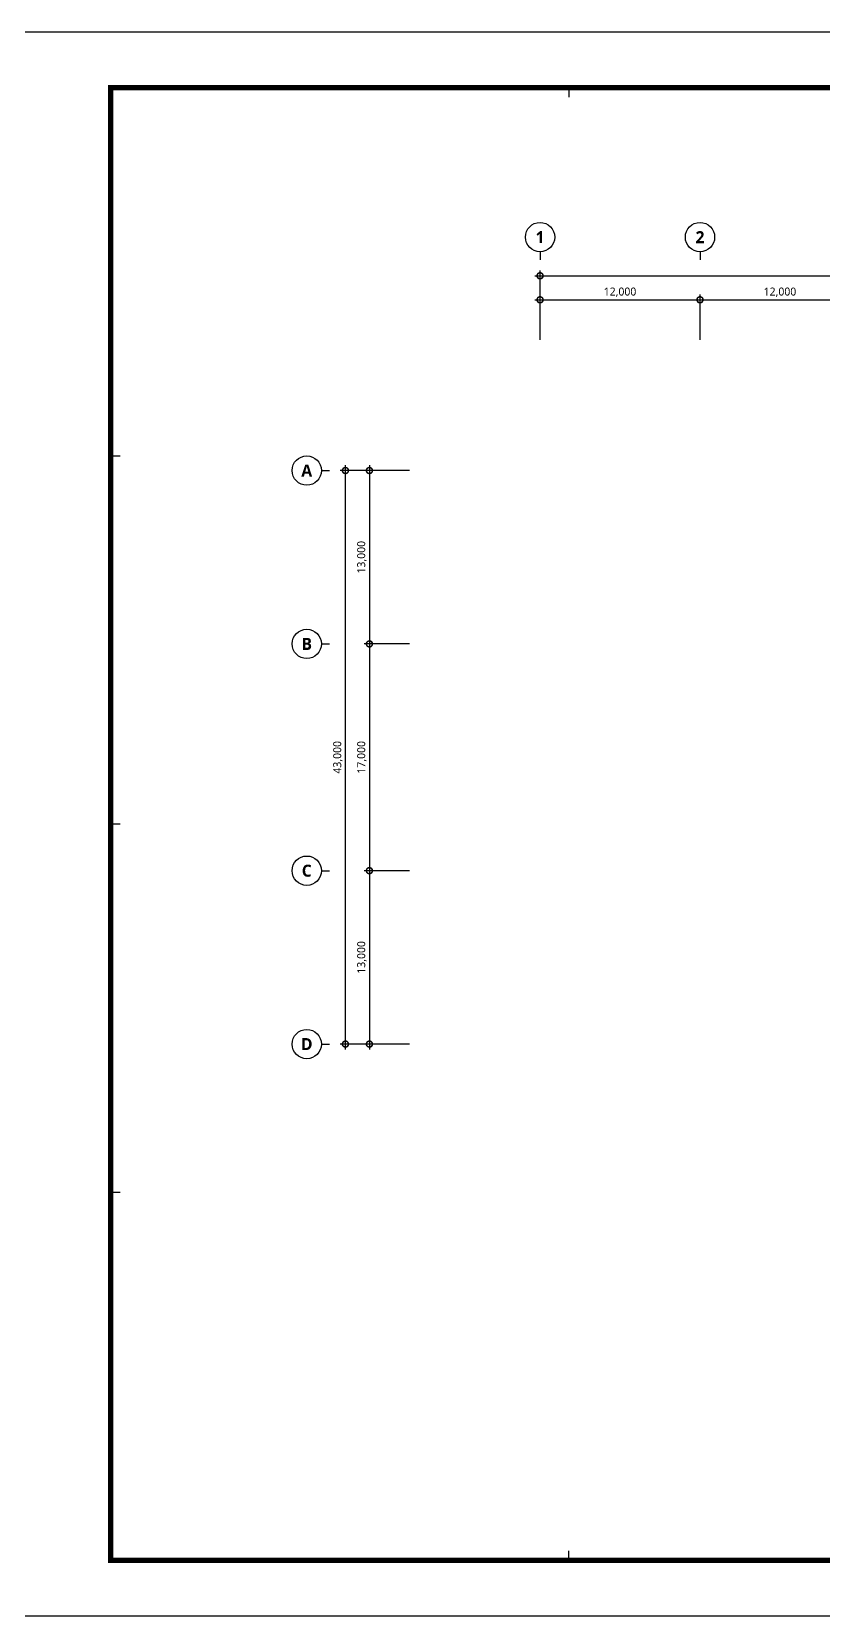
# Model space of a CAD drawing. Header units: millimetres. Extents: x -168200 to 336400, y 0 to 118800.
# Drawn here: x 171564 to 230952, y 0 to 118800 of the extents above; entities that cross this region are included whole.
import ezdxf
from ezdxf.enums import TextEntityAlignment as Align

# ---------------------------------------------------------------- set-up
doc = ezdxf.new("R2010")
doc.units = ezdxf.units.MM
doc.header["$LTSCALE"] = 2000
doc.header["$PDMODE"] = 3
doc.header["$PDSIZE"] = -5
doc.layers.get('Defpoints').update_dxf_attribs({"color": 167})
for name, color, linetype in [('arch', 8, 'Continuous'), ('S', 4, 'Continuous'), ('SHT', 5, 'Continuous'), ('SYM-BUB', 3, 'Continuous')]:
    doc.layers.add(name, color=color, linetype=linetype)
doc.styles.add('$0$스타일1', font='malgun.ttf')
doc.styles.add('스타일1', font='malgun.ttf')
doc.styles.add('스타일2', font='malgunbd.ttf')
doc.dimstyles.new('CJA', dxfattribs={"dimscale": 300, "dimtxt": 2.7, "dimasz": 1, "dimexe": 2, "dimexo": 3, "dimgap": 1, "dimtad": 1, "dimdec": 0, "dimzin": 1, "dimdsep": 46, "dimlunit": 6, "dimtxsty": '$0$스타일1', "dimblk": 'CJDOT', "dimcen": 0.09, "dimdle": 1, "dimclrd": 256, "dimclre": 256, "dimclrt": 3, "dimadec": 0, "dimazin": 0, "dimtfac": 1, "dimtdec": 0, "dimtix": 1, "dimtmove": 2, "dimatfit": 3, "dimldrblk": 'CJDOT', "dimfxl": 1, "dimtolj": 1, "dimtzin": 1, "dimarcsym": 0})

# ---------------------------------------------------------------- blocks, each defined once
blk = doc.blocks.new('_DotSmall')
at = {"color": 0, "linetype": 'ByBlock', "const_width": 0.5}
blk.add_lwpolyline([(-0.0625, 0, 1), (0.0625, 0, 1)], format="xyb", close=True, dxfattribs=at)
blk = doc.blocks.new('*D14')
at = {"layer": 'arch', "color": 7, "lineweight": -2, "transparency": 16777216}
for p, q in [((199900, 85900), (194700, 85900)), ((195100, 42500), (195100, 86300)), ((199900, 42900), (194700, 42900))]:
    blk.add_line(p, q, dxfattribs=at)
at = {"layer": 'Defpoints', "color": 0, "transparency": 16777216}
for p in [(195100, 85900), (200500, 85900), (200500, 42900)]:
    blk.add_point(p, dxfattribs=at)
at = {"layer": 'arch', "color": 7, "lineweight": -2, "transparency": 16777216, "xscale": 900, "yscale": 900, "zscale": 900}
for p, rotation in [((195100, 85900), 90), ((195100, 42900), 270)]:
    blk.add_blockref('_DotSmall', p, dxfattribs=dict(at, rotation=rotation))
at = {"layer": 'arch', "color": 3, "transparency": 16777216, "insert": (194540, 64400), "char_height": 600, "attachment_point": 5, "rotation": 90, "style": '$0$스타일1'}
blk.add_mtext('\\A1;43,000', dxfattribs=at)
blk = doc.blocks.new('CJDOT')
blk.add_line((-2, 0), (2, 0))
at = {"const_width": 0.5}
blk.add_lwpolyline([(-0.25, 0, 1), (0.25, 0, 1)], format="xyb", close=True, dxfattribs=at)
blk = doc.blocks.new('*D15')
at = {"layer": 'arch', "color": 7, "lineweight": -2, "transparency": 16777216}
for p, q in [((199900, 85900), (196500, 85900)), ((196900, 86300), (196900, 72500)), ((199900, 72900), (196500, 72900))]:
    blk.add_line(p, q, dxfattribs=at)
at = {"layer": 'Defpoints', "color": 0, "transparency": 16777216}
for p in [(200500, 85900), (196900, 72900), (200500, 72900)]:
    blk.add_point(p, dxfattribs=at)
at = {"layer": 'arch', "color": 7, "lineweight": -2, "transparency": 16777216, "xscale": 900, "yscale": 900, "zscale": 900}
for p, rotation in [((196900, 85900), 90), ((196900, 72900), 270)]:
    blk.add_blockref('_DotSmall', p, dxfattribs=dict(at, rotation=rotation))
at = {"layer": 'arch', "color": 3, "transparency": 16777216, "insert": (196338, 79400), "char_height": 600, "attachment_point": 5, "rotation": 90, "style": '$0$스타일1'}
blk.add_mtext('\\A1;13,000', dxfattribs=at)
blk = doc.blocks.new('*D16')
at = {"layer": 'arch', "color": 7, "lineweight": -2, "transparency": 16777216}
for p, q in [((199900, 72900), (196500, 72900)), ((196900, 73300), (196900, 55500)), ((199900, 55900), (196500, 55900))]:
    blk.add_line(p, q, dxfattribs=at)
at = {"layer": 'Defpoints', "color": 0, "transparency": 16777216}
for p in [(200500, 72900), (196900, 55900), (200500, 55900)]:
    blk.add_point(p, dxfattribs=at)
at = {"layer": 'arch', "color": 7, "lineweight": -2, "transparency": 16777216, "xscale": 900, "yscale": 900, "zscale": 900}
for p, rotation in [((196900, 72900), 90), ((196900, 55900), 270)]:
    blk.add_blockref('_DotSmall', p, dxfattribs=dict(at, rotation=rotation))
at = {"layer": 'arch', "color": 3, "transparency": 16777216, "insert": (196338, 64400), "char_height": 600, "attachment_point": 5, "rotation": 90, "style": '$0$스타일1'}
blk.add_mtext('\\A1;17,000', dxfattribs=at)
blk = doc.blocks.new('*D17')
at = {"layer": 'arch', "color": 7, "lineweight": -2, "transparency": 16777216}
for p, q in [((199900, 55900), (196500, 55900)), ((196900, 56300), (196900, 42500)), ((199900, 42900), (196500, 42900))]:
    blk.add_line(p, q, dxfattribs=at)
at = {"layer": 'Defpoints', "color": 0, "transparency": 16777216}
for p in [(200500, 55900), (196900, 42900), (200500, 42900)]:
    blk.add_point(p, dxfattribs=at)
at = {"layer": 'arch', "color": 7, "lineweight": -2, "transparency": 16777216, "xscale": 900, "yscale": 900, "zscale": 900}
for p, rotation in [((196900, 55900), 90), ((196900, 42900), 270)]:
    blk.add_blockref('_DotSmall', p, dxfattribs=dict(at, rotation=rotation))
at = {"layer": 'arch', "color": 3, "transparency": 16777216, "insert": (196338, 49400), "char_height": 600, "attachment_point": 5, "rotation": 90, "style": '$0$스타일1'}
blk.add_mtext('\\A1;13,000', dxfattribs=at)
blk = doc.blocks.new('*D18')
at = {"layer": 'arch', "color": 7, "lineweight": -2, "transparency": 16777216}
for p, q in [((209300, 100500), (281100, 100500)), ((209700, 95700), (209700, 100900)), ((280700, 95700), (280700, 100900))]:
    blk.add_line(p, q, dxfattribs=at)
at = {"layer": 'Defpoints', "color": 0, "transparency": 16777216}
for p in [(280700, 100500), (209700, 95100), (280700, 95100)]:
    blk.add_point(p, dxfattribs=at)
at = {"layer": 'arch', "color": 7, "lineweight": -2, "transparency": 16777216, "xscale": 900, "yscale": 900, "zscale": 900, "rotation": 180}
blk.add_blockref('_DotSmall', (209700, 100500), dxfattribs=at)
at = {"layer": 'arch', "color": 7, "lineweight": -2, "transparency": 16777216, "xscale": 900, "yscale": 900, "zscale": 900}
blk.add_blockref('_DotSmall', (280700, 100500), dxfattribs=at)
at = {"layer": 'arch', "color": 3, "transparency": 16777216, "insert": (244700, 101062), "char_height": 600, "attachment_point": 5, "style": '스타일1'}
blk.add_mtext('\\A1;71,000', dxfattribs=at)
blk = doc.blocks.new('*D23')
at = {"layer": 'arch', "color": 7, "lineweight": -2, "transparency": 16777216}
for p, q in [((221300, 98700), (234100, 98700)), ((221700, 95700), (221700, 99100)), ((233700, 95700), (233700, 99100))]:
    blk.add_line(p, q, dxfattribs=at)
at = {"layer": 'Defpoints', "color": 0, "transparency": 16777216}
for p in [(233700, 98700), (221700, 95100), (233700, 95100)]:
    blk.add_point(p, dxfattribs=at)
at = {"layer": 'arch', "color": 7, "lineweight": -2, "transparency": 16777216, "xscale": 900, "yscale": 900, "zscale": 900, "rotation": 180}
blk.add_blockref('_DotSmall', (221700, 98700), dxfattribs=at)
at = {"layer": 'arch', "color": 7, "lineweight": -2, "transparency": 16777216, "xscale": 900, "yscale": 900, "zscale": 900}
blk.add_blockref('_DotSmall', (233700, 98700), dxfattribs=at)
at = {"layer": 'arch', "color": 3, "transparency": 16777216, "insert": (227700, 99262), "char_height": 600, "attachment_point": 5, "style": '스타일1'}
blk.add_mtext('\\A1;12,000', dxfattribs=at)
blk = doc.blocks.new('*D24')
at = {"layer": 'arch', "color": 7, "lineweight": -2, "transparency": 16777216}
for p, q in [((209300, 98700), (222100, 98700)), ((209700, 95700), (209700, 99100)), ((221700, 95700), (221700, 99100))]:
    blk.add_line(p, q, dxfattribs=at)
at = {"layer": 'Defpoints', "color": 0, "transparency": 16777216}
for p in [(221700, 98700), (209700, 95100), (221700, 95100)]:
    blk.add_point(p, dxfattribs=at)
at = {"layer": 'arch', "color": 7, "lineweight": -2, "transparency": 16777216, "xscale": 900, "yscale": 900, "zscale": 900, "rotation": 180}
blk.add_blockref('_DotSmall', (209700, 98700), dxfattribs=at)
at = {"layer": 'arch', "color": 7, "lineweight": -2, "transparency": 16777216, "xscale": 900, "yscale": 900, "zscale": 900}
blk.add_blockref('_DotSmall', (221700, 98700), dxfattribs=at)
at = {"layer": 'arch', "color": 3, "transparency": 16777216, "insert": (215700, 99262), "char_height": 600, "attachment_point": 5, "style": '스타일1'}
blk.add_mtext('\\A1;12,000', dxfattribs=at)
blk = doc.blocks.new('NEW_BUB')
at = {"layer": 'SYM-BUB', "color": 6}
blk.add_line((0, 3), (0, 0), dxfattribs=at)
blk.add_circle((0, 8.5), 5.5, dxfattribs=at)
at = {"layer": 'SYM-BUB', "color": 3, "style": '스타일2'}
blk.add_attdef('X', text='', height=4.5, dxfattribs=at).set_placement((0, 8.5), align=Align.MIDDLE)
blk = doc.blocks.new('XR-FORM-ET', base_point=(461, 408))
at = {"layer": 'SHT', "color": 171}
for p, q in [((43650, 114600), (43650, 113900)), ((9300, 87000), (10000, 87000)), ((9300, 59400), (10000, 59400)), ((9300, 31800), (10000, 31800)), ((43650, 4200), (43650, 4900))]:
    blk.add_line(p, q, dxfattribs=at)
at = {"layer": 'SHT'}
blk.add_lwpolyline([(0, 118800), (168200, 118800), (168200, 0), (0, 0)], close=True, dxfattribs=at)
at = {"layer": 'SHT', "const_width": 400}
blk.add_lwpolyline([(9300, 114600), (163900, 114600), (163900, 4200), (9300, 4200)], close=True, dxfattribs=at)

msp = doc.modelspace()

# ---------------------------------------------------------------- block references
at = {"layer": 'arch', "xscale": 200.0000000000001, "yscale": 200.0000000000001, "zscale": 200.0000000000001}
for p, values in [((209700, 101700), {'X': '1'}), ((221700, 101700), {'X': '2'})]:
    msp.add_blockref('NEW_BUB', p, dxfattribs=at).add_auto_attribs(values)
at = {"layer": 'arch'}
ref = msp.add_blockref('NEW_BUB', (193900, 85900), dxfattribs=dict(at, xscale=200.0000000000001, yscale=200.0000000000001, zscale=200.0000000000001, rotation=90))
ref.add_attrib('X', 'A', dxfattribs={"layer": 'SYM-BUB', "color": 3, "height": 900, "style": '스타일2'}).set_placement((192200, 85900), align=Align.MIDDLE)
ref = msp.add_blockref('NEW_BUB', (193900, 72900), dxfattribs=dict(at, xscale=200.0000000000001, yscale=200.0000000000001, zscale=200.0000000000001, rotation=90))
ref.add_attrib('X', 'B', dxfattribs={"layer": 'SYM-BUB', "color": 3, "height": 900, "style": '스타일2'}).set_placement((192200, 72900), align=Align.MIDDLE)
ref = msp.add_blockref('NEW_BUB', (193900, 55900), dxfattribs=dict(at, xscale=200.0000000000001, yscale=200.0000000000001, zscale=200.0000000000001, rotation=90))
ref.add_attrib('X', 'C', dxfattribs={"layer": 'SYM-BUB', "color": 3, "height": 900, "style": '스타일2'}).set_placement((192200, 55900), align=Align.MIDDLE)
ref = msp.add_blockref('NEW_BUB', (193900, 42900), dxfattribs=dict(at, xscale=200.0000000000001, yscale=200.0000000000001, zscale=200.0000000000001, rotation=90))
ref.add_attrib('X', 'D', dxfattribs={"layer": 'SYM-BUB', "color": 3, "height": 900, "style": '스타일2'}).set_placement((192200, 42900), align=Align.MIDDLE)
at = {"layer": 'S'}
msp.add_blockref('XR-FORM-ET', (168661, 408.4), dxfattribs=at)

# ---------------------------------------------------------------- dimensions: what is measured, and where the dimension line sits
at = {"layer": 'arch'}
dim = msp.add_linear_dim(base=(280700, 100500), p1=(209700, 95100), p2=(280700, 95100), angle=180, dimstyle='CJA', override={"dimscale": 200, "dimtxt": 3, "dimasz": 4.5, "dimtxsty": '스타일1', "dimblk1": 'DotSmall', "dimblk2": 'DotSmall', "dimsah": 1, "dimdle": 2, "dimclrd": 7, "dimclre": 7}, dxfattribs=at)
dim.commit()
dim.dimension.update_dxf_attribs({"geometry": '*D18', "text_midpoint": (244700, 101062), "dimtype": 128})
for base, p1, p2, picture, middle in [((221700, 98700), (209700, 95100), (221700, 95100), '*D24', (215700, 99262)), ((233700, 98700), (221700, 95100), (233700, 95100), '*D23', (227700, 99262))]:
    dim = msp.add_linear_dim(base=base, p1=p1, p2=p2, dimstyle='CJA', override={"dimscale": 200, "dimtxt": 3, "dimasz": 4.5, "dimtxsty": '스타일1', "dimblk1": 'DotSmall', "dimblk2": 'DotSmall', "dimsah": 1, "dimdle": 2, "dimclrd": 7, "dimclre": 7}, dxfattribs=at)
    dim.commit()
    dim.dimension.update_dxf_attribs({"geometry": picture, "text_midpoint": middle})
for base, p1, p2, angle, picture, middle in [((195100, 85900), (200500, 42900), (200500, 85900), 270, '*D14', (194539.7, 64400)), ((196900, 72900), (200500, 85900), (200500, 72900), 90, '*D15', (196338, 79400)), ((196900, 55900), (200500, 72900), (200500, 55900), 270, '*D16', (196338, 64400)), ((196900, 42900), (200500, 55900), (200500, 42900), 270, '*D17', (196338, 49400))]:
    dim = msp.add_linear_dim(base=base, p1=p1, p2=p2, angle=angle, dimstyle='CJA', override={"dimscale": 200, "dimtxt": 3, "dimasz": 4.5, "dimblk1": 'DotSmall', "dimblk2": 'DotSmall', "dimsah": 1, "dimdle": 2, "dimclrd": 7, "dimclre": 7}, dxfattribs=at)
    dim.commit()
    dim.dimension.update_dxf_attribs({"geometry": picture, "text_midpoint": middle})

doc.saveas('drawing.dxf')
